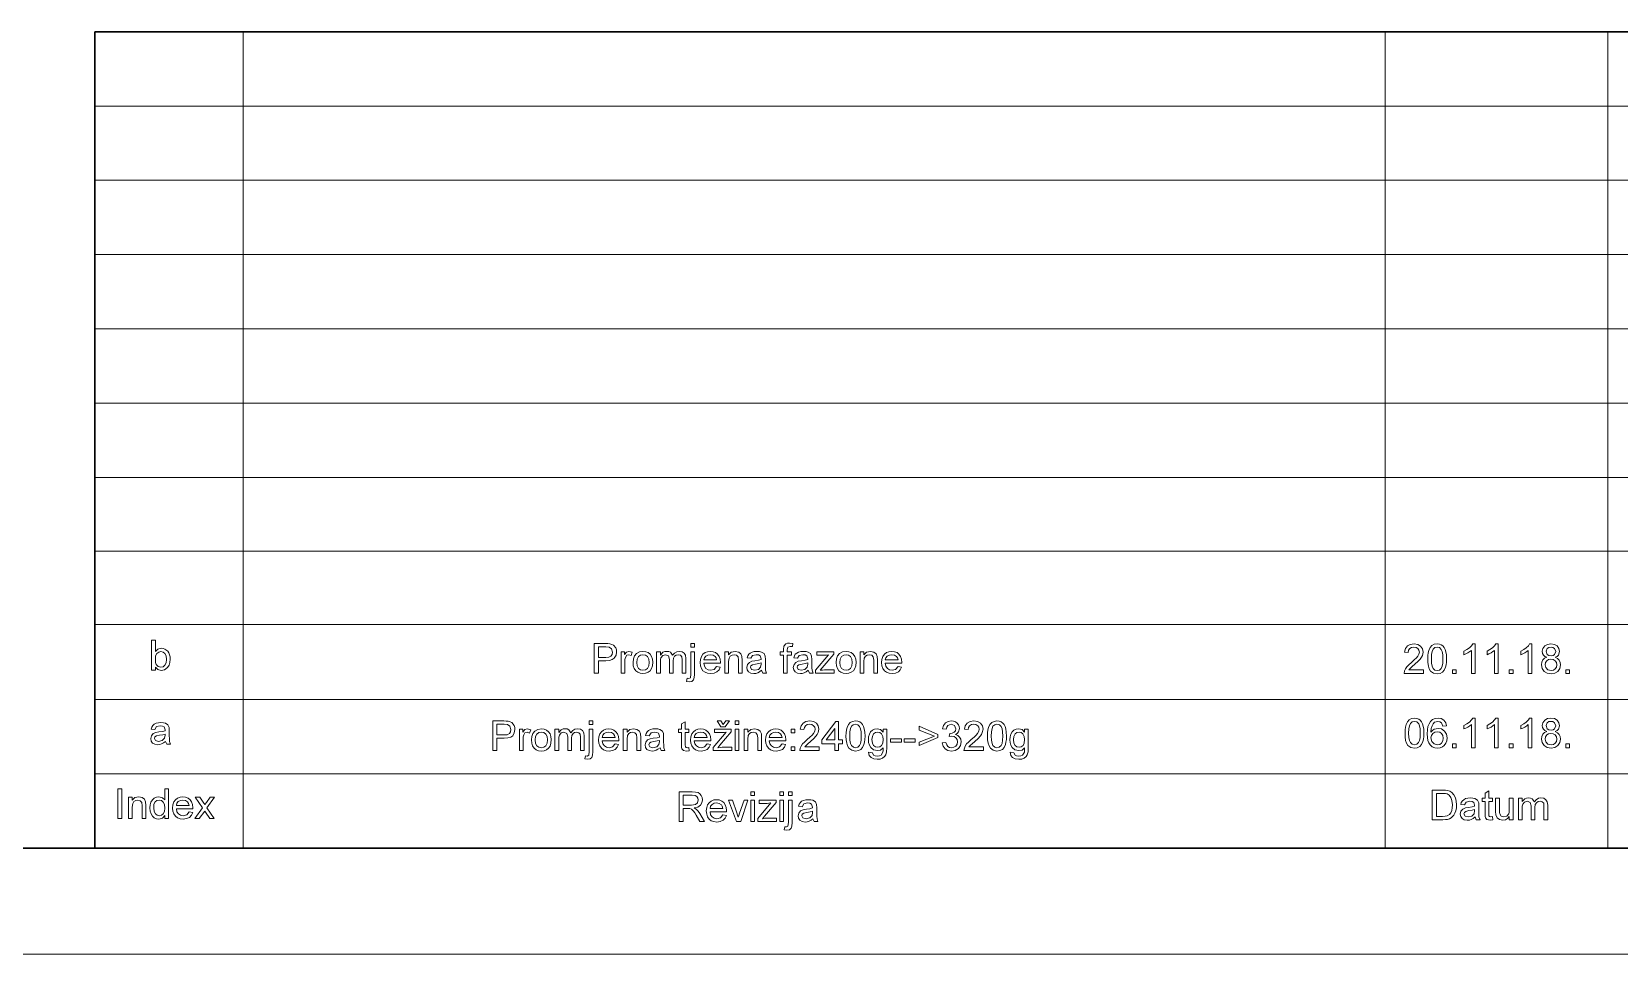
# Model space of a CAD drawing. Extents: x 0 to 420, y 0 to 594.
# Drawn here: x 197.2 to 303, y 0 to 61.5 of the extents above; entities that cross this region are included whole.
import ezdxf

# ---------------------------------------------------------------- set-up
doc = ezdxf.new("R2010")
doc.units = 0

msp = doc.modelspace()

# ---------------------------------------------------------------- linework, layer by layer
at = {"color": 3, "lineweight": 30}
for p, q in [((201.42, 61.47), (412.97, 61.47)), ((201.42, 61.47), (201.42, 7.07)), ((28.29, 7.07), (412.97, 7.07))]:
    msp.add_line(p, q, dxfattribs=at)
at = {"lineweight": 13}
for p, q in [((211.32, 61.47), (211.32, 7.07)), ((287.4, 61.47), (287.4, 7.07)), ((302.25, 61.47), (302.25, 7.07)), ((201.42, 56.52), (412.97, 56.52)), ((412.97, 51.57), (201.42, 51.57)), ((201.42, 46.62), (368.58, 46.62)), ((201.42, 41.67), (368.58, 41.67)), ((201.42, 36.72), (368.58, 36.72)), ((201.42, 31.77), (412.97, 31.77)), ((201.42, 26.87), (412.97, 26.87)), ((201.42, 21.97), (412.97, 21.97)), ((201.42, 16.97), (412.97, 16.97)), ((201.42, 12.02), (412.97, 12.02)), ((0, 0), (420.04, 0))]:
    msp.add_line(p, q, dxfattribs=at)
for points in [[(205.46, 18.94), (205.21, 18.94), (205.21, 20.92), (205.46, 20.92), (205.46, 20.18), (205.63, 20.34), (205.85, 20.39), (205.97, 20.38), (206.09, 20.34), (206.29, 20.19), (206.35, 20.09), (206.4, 19.96), (206.44, 19.82), (206.45, 19.67), (206.43, 19.45), (206.37, 19.26), (206.27, 19.11), (206.07, 18.96), (205.84, 18.91), (205.62, 18.97), (205.46, 19.14)], [(205.46, 19.66), (205.47, 19.45), (205.52, 19.31), (205.65, 19.17), (205.82, 19.13), (205.97, 19.16), (206.09, 19.26), (206.17, 19.42), (206.2, 19.65), (206.17, 19.88), (206.09, 20.05), (205.97, 20.14), (205.83, 20.17), (205.69, 20.14), (205.57, 20.04), (205.48, 19.88)], [(234.71, 18.73), (234.71, 20.71), (235.44, 20.71), (235.61, 20.7), (235.74, 20.69), (235.87, 20.65), (235.98, 20.6), (236.14, 20.41), (236.18, 20.28), (236.19, 20.14), (236.16, 19.92), (236.04, 19.72), (235.91, 19.63), (235.72, 19.57), (235.48, 19.55), (234.98, 19.55), (234.98, 18.73)], [(234.98, 19.77), (235.47, 19.77), (235.68, 19.8), (235.82, 19.87), (235.89, 19.98), (235.92, 20.14), (235.86, 20.35), (235.7, 20.47), (235.47, 20.49), (234.98, 20.49)], [(236.5, 18.73), (236.5, 20.16), (236.72, 20.16), (236.72, 19.97), (236.86, 20.14), (237.01, 20.18), (237.24, 20.12), (237.16, 19.9), (237, 19.96), (236.87, 19.92), (236.78, 19.78), (236.75, 19.64), (236.74, 19.49), (236.74, 18.73)], [(237.29, 19.44), (237.32, 19.68), (237.39, 19.88), (237.51, 20.03), (237.71, 20.15), (237.95, 20.18), (238.14, 20.16), (238.29, 20.1), (238.43, 19.99), (238.53, 19.85), (238.59, 19.67), (238.61, 19.46), (238.59, 19.22), (238.53, 19.03), (238.43, 18.89), (238.29, 18.79), (238.13, 18.72), (237.95, 18.7), (237.77, 18.72), (237.61, 18.79), (237.48, 18.89), (237.37, 19.04), (237.31, 19.22)], [(238.86, 18.73), (238.86, 20.16), (239.11, 20.16), (239.11, 19.94), (239.28, 20.12), (239.4, 20.17), (239.53, 20.18), (239.67, 20.17), (239.78, 20.12), (239.92, 19.92), (240.05, 20.07), (240.2, 20.16), (240.37, 20.18), (240.56, 20.16), (240.7, 20.07), (240.78, 19.92), (240.81, 19.71), (240.81, 18.73), (240.56, 18.73), (240.56, 19.62), (240.54, 19.82), (240.46, 19.93), (240.31, 19.96), (240.17, 19.94), (240.06, 19.87), (239.98, 19.74), (239.96, 19.55), (239.96, 18.73), (239.71, 18.73), (239.71, 19.65), (239.65, 19.89), (239.46, 19.96), (239.27, 19.91), (239.15, 19.76), (239.12, 19.63), (239.11, 19.46), (239.11, 18.73)], [(240.85, 18.18), (240.9, 18.39), (241, 18.37), (241.11, 18.42), (241.14, 18.66), (241.14, 20.16), (241.39, 20.16), (241.39, 18.65), (241.37, 18.43), (241.32, 18.29), (241.21, 18.18), (241.04, 18.15)], [(241.14, 20.46), (241.14, 20.71), (241.39, 20.71), (241.39, 20.46)], [(242.86, 19.17), (243.1, 19.14), (243.02, 18.95), (242.88, 18.82), (242.69, 18.73), (242.46, 18.7), (242.26, 18.72), (242.09, 18.79), (241.95, 18.89), (241.85, 19.04), (241.78, 19.22), (241.76, 19.43), (241.78, 19.65), (241.85, 19.84), (241.95, 19.99), (242.09, 20.1), (242.26, 20.16), (242.45, 20.18), (242.63, 20.16), (242.79, 20.1), (242.92, 19.99), (243.03, 19.85), (243.09, 19.67), (243.11, 19.45), (243.11, 19.39), (242.01, 19.39), (242.05, 19.19), (242.15, 19.04), (242.29, 18.95), (242.46, 18.92), (242.7, 18.98)], [(243.41, 18.73), (243.41, 20.16), (243.66, 20.16), (243.66, 19.95), (243.84, 20.13), (244.1, 20.18), (244.33, 20.14), (244.48, 20.02), (244.55, 19.84), (244.57, 19.6), (244.57, 18.73), (244.32, 18.73), (244.32, 19.59), (244.29, 19.81), (244.19, 19.92), (244.03, 19.96), (243.89, 19.94), (243.77, 19.87), (243.69, 19.73), (243.66, 19.5), (243.66, 18.73)], [(245.86, 18.92), (245.72, 18.82), (245.6, 18.75), (245.47, 18.71), (245.34, 18.7), (245.14, 18.73), (244.99, 18.82), (244.9, 18.95), (244.87, 19.11), (244.91, 19.3), (245.04, 19.44), (245.2, 19.52), (245.41, 19.55), (245.66, 19.59), (245.83, 19.64), (245.83, 19.69), (245.77, 19.89), (245.65, 19.95), (245.5, 19.96), (245.26, 19.91), (245.14, 19.72), (244.9, 19.75), (244.94, 19.88), (245, 19.99), (245.1, 20.07), (245.22, 20.13), (245.37, 20.17), (245.55, 20.18), (245.71, 20.17), (245.85, 20.14), (246.02, 20.03), (246.09, 19.86), (246.11, 19.65), (246.11, 19.34), (246.11, 19.08), (246.12, 18.92), (246.19, 18.73), (245.94, 18.73)], [(247.32, 18.73), (247.32, 19.94), (247.1, 19.94), (247.1, 20.16), (247.32, 20.16), (247.32, 20.31), (247.34, 20.52), (247.47, 20.68), (247.58, 20.72), (247.72, 20.73), (247.94, 20.71), (247.91, 20.5), (247.76, 20.51), (247.61, 20.47), (247.56, 20.29), (247.56, 20.16), (247.84, 20.16), (247.84, 19.94), (247.56, 19.94), (247.56, 18.73)], [(248.96, 18.92), (248.82, 18.82), (248.7, 18.75), (248.57, 18.71), (248.44, 18.7), (248.24, 18.73), (248.09, 18.82), (248, 18.95), (247.97, 19.11), (248.02, 19.3), (248.14, 19.44), (248.3, 19.52), (248.51, 19.55), (248.76, 19.59), (248.93, 19.64), (248.93, 19.69), (248.87, 19.89), (248.76, 19.95), (248.6, 19.96), (248.36, 19.91), (248.24, 19.72), (248, 19.75), (248.04, 19.88), (248.1, 19.99), (248.2, 20.07), (248.32, 20.13), (248.47, 20.17), (248.65, 20.18), (248.82, 20.17), (248.95, 20.14), (249.12, 20.03), (249.19, 19.86), (249.21, 19.65), (249.21, 19.34), (249.21, 19.08), (249.22, 18.92), (249.29, 18.73), (249.04, 18.73)], [(249.45, 18.73), (249.45, 18.94), (250.32, 19.96), (250.19, 19.94), (250.07, 19.94), (249.54, 19.94), (249.54, 20.16), (250.66, 20.16), (250.66, 19.99), (249.9, 19.09), (249.76, 18.92), (249.91, 18.94), (250.05, 18.95), (250.69, 18.95), (250.69, 18.73)], [(250.83, 19.44), (250.85, 19.68), (250.92, 19.88), (251.05, 20.03), (251.25, 20.15), (251.49, 20.18), (251.67, 20.16), (251.83, 20.1), (251.96, 19.99), (252.07, 19.85), (252.13, 19.67), (252.15, 19.46), (252.13, 19.22), (252.07, 19.03), (251.97, 18.89), (251.83, 18.79), (251.67, 18.72), (251.49, 18.7), (251.3, 18.72), (251.14, 18.79), (251.01, 18.89), (250.91, 19.04), (250.85, 19.22)], [(252.42, 18.73), (252.42, 20.16), (252.67, 20.16), (252.67, 19.95), (252.85, 20.13), (253.11, 20.18), (253.34, 20.14), (253.49, 20.02), (253.56, 19.84), (253.58, 19.6), (253.58, 18.73), (253.33, 18.73), (253.33, 19.59), (253.3, 19.81), (253.2, 19.92), (253.04, 19.96), (252.9, 19.94), (252.78, 19.87), (252.7, 19.73), (252.67, 19.5), (252.67, 18.73)], [(254.95, 19.17), (255.19, 19.14), (255.1, 18.95), (254.97, 18.82), (254.78, 18.73), (254.55, 18.7), (254.35, 18.72), (254.18, 18.79), (254.04, 18.89), (253.94, 19.04), (253.87, 19.22), (253.85, 19.43), (253.87, 19.65), (253.94, 19.84), (254.04, 19.99), (254.18, 20.1), (254.34, 20.16), (254.53, 20.18), (254.72, 20.16), (254.88, 20.1), (255.01, 19.99), (255.12, 19.85), (255.18, 19.67), (255.2, 19.45), (255.2, 19.39), (254.1, 19.39), (254.14, 19.19), (254.24, 19.04), (254.38, 18.95), (254.55, 18.92), (254.79, 18.98)], [(289.96, 18.96), (289.96, 18.71), (288.67, 18.71), (288.7, 18.88), (288.76, 19.02), (288.85, 19.15), (288.98, 19.29), (289.16, 19.44), (289.35, 19.61), (289.49, 19.75), (289.58, 19.86), (289.66, 20), (289.69, 20.14), (289.66, 20.27), (289.59, 20.37), (289.47, 20.44), (289.32, 20.47), (289.17, 20.44), (289.05, 20.37), (288.97, 20.26), (288.95, 20.11), (288.7, 20.14), (288.76, 20.37), (288.89, 20.55), (289.08, 20.65), (289.33, 20.69), (289.58, 20.65), (289.77, 20.53), (289.9, 20.35), (289.94, 20.14), (289.89, 19.91), (289.83, 19.79), (289.74, 19.67), (289.61, 19.52), (289.39, 19.33), (289.21, 19.18), (289.11, 19.08), (288.99, 18.96)], [(290.24, 19.68), (290.25, 19.9), (290.27, 20.09), (290.31, 20.25), (290.4, 20.44), (290.52, 20.58), (290.68, 20.66), (290.87, 20.69), (291.02, 20.67), (291.15, 20.62), (291.26, 20.55), (291.35, 20.44), (291.41, 20.31), (291.46, 20.15), (291.49, 19.95), (291.5, 19.68), (291.49, 19.47), (291.47, 19.28), (291.43, 19.12), (291.35, 18.93), (291.22, 18.79), (291.07, 18.71), (290.87, 18.68), (290.62, 18.73), (290.43, 18.87), (290.35, 19.02), (290.29, 19.2), (290.25, 19.43)], [(290.49, 19.68), (290.5, 19.4), (290.54, 19.19), (290.6, 19.05), (290.72, 18.94), (290.87, 18.9), (291.02, 18.94), (291.14, 19.05), (291.21, 19.19), (291.24, 19.4), (291.26, 19.68), (291.24, 19.96), (291.21, 20.17), (291.15, 20.31), (291.02, 20.43), (290.87, 20.47), (290.72, 20.43), (290.6, 20.33), (290.54, 20.18), (290.5, 19.97)], [(293.4, 18.71), (293.15, 18.71), (293.15, 20.25), (293.05, 20.17), (292.92, 20.08), (292.78, 20.01), (292.66, 19.96), (292.66, 20.19), (292.85, 20.3), (293.02, 20.42), (293.15, 20.56), (293.24, 20.69), (293.4, 20.69)], [(294.94, 18.71), (294.69, 18.71), (294.69, 20.25), (294.59, 20.17), (294.46, 20.08), (294.32, 20.01), (294.2, 19.96), (294.2, 20.19), (294.39, 20.3), (294.56, 20.42), (294.69, 20.56), (294.78, 20.69), (294.94, 20.69)], [(297.19, 18.71), (296.94, 18.71), (296.94, 20.25), (296.84, 20.17), (296.71, 20.08), (296.57, 20.01), (296.45, 19.96), (296.45, 20.19), (296.64, 20.3), (296.81, 20.42), (296.95, 20.56), (297.03, 20.69), (297.19, 20.69)], [(298.18, 19.79), (298.05, 19.85), (297.95, 19.94), (297.9, 20.05), (297.88, 20.19), (297.92, 20.38), (298.04, 20.54), (298.22, 20.65), (298.45, 20.69), (298.69, 20.65), (298.87, 20.54), (298.99, 20.38), (299.03, 20.18), (298.96, 19.94), (298.87, 19.85), (298.74, 19.79), (298.89, 19.71), (299, 19.6), (299.07, 19.45), (299.09, 19.28), (299.05, 19.05), (298.91, 18.85), (298.71, 18.72), (298.46, 18.68), (298.2, 18.72), (298, 18.85), (297.87, 19.05), (297.82, 19.29), (297.85, 19.46), (297.92, 19.61), (298.03, 19.72)], [(298.13, 20.19), (298.21, 19.97), (298.32, 19.91), (298.46, 19.89), (298.6, 19.91), (298.7, 19.97), (298.79, 20.17), (298.7, 20.38), (298.59, 20.45), (298.46, 20.47), (298.32, 20.45), (298.21, 20.38)], [(237.54, 19.44), (237.57, 19.21), (237.66, 19.05), (237.79, 18.95), (237.95, 18.92), (238.12, 18.95), (238.25, 19.05), (238.34, 19.22), (238.37, 19.45), (238.34, 19.67), (238.25, 19.83), (238.12, 19.93), (237.95, 19.96), (237.79, 19.93), (237.66, 19.84), (237.57, 19.67)], [(242.01, 19.61), (242.86, 19.61), (242.83, 19.75), (242.76, 19.84), (242.62, 19.93), (242.44, 19.96), (242.28, 19.94), (242.14, 19.87), (242.05, 19.75)], [(245.83, 19.42), (245.67, 19.37), (245.45, 19.33), (245.24, 19.29), (245.15, 19.22), (245.12, 19.12), (245.19, 18.98), (245.4, 18.92), (245.64, 18.98), (245.79, 19.13), (245.83, 19.34)], [(248.93, 19.42), (248.77, 19.37), (248.55, 19.33), (248.34, 19.29), (248.25, 19.22), (248.22, 19.12), (248.29, 18.98), (248.5, 18.92), (248.74, 18.98), (248.89, 19.13), (248.93, 19.34)], [(251.08, 19.44), (251.1, 19.21), (251.19, 19.05), (251.33, 18.95), (251.49, 18.92), (251.65, 18.95), (251.78, 19.05), (251.87, 19.22), (251.9, 19.45), (251.87, 19.67), (251.78, 19.83), (251.65, 19.93), (251.49, 19.96), (251.33, 19.93), (251.19, 19.84), (251.1, 19.67)], [(254.1, 19.61), (254.95, 19.61), (254.92, 19.75), (254.85, 19.84), (254.71, 19.93), (254.53, 19.96), (254.37, 19.94), (254.23, 19.87), (254.14, 19.75)], [(298.07, 19.29), (298.11, 19.1), (298.25, 18.95), (298.46, 18.9), (298.62, 18.93), (298.74, 19.01), (298.82, 19.13), (298.84, 19.28), (298.82, 19.44), (298.74, 19.56), (298.61, 19.64), (298.45, 19.67), (298.29, 19.64), (298.17, 19.56), (298.1, 19.44)], [(291.89, 18.71), (291.89, 18.96), (292.13, 18.96), (292.13, 18.71)], [(295.68, 18.71), (295.68, 18.96), (295.93, 18.96), (295.93, 18.71)], [(299.45, 18.71), (299.45, 18.96), (299.69, 18.96), (299.69, 18.71)], [(206.14, 14.18), (206.01, 14.08), (205.88, 14.01), (205.76, 13.97), (205.63, 13.96), (205.43, 13.99), (205.28, 14.07), (205.19, 14.2), (205.15, 14.37), (205.2, 14.56), (205.32, 14.7), (205.49, 14.77), (205.7, 14.81), (205.94, 14.85), (206.12, 14.89), (206.12, 14.95), (206.05, 15.15), (205.94, 15.2), (205.79, 15.22), (205.54, 15.17), (205.43, 14.98), (205.18, 15), (205.23, 15.14), (205.29, 15.25), (205.38, 15.33), (205.51, 15.39), (205.66, 15.43), (205.83, 15.44), (206, 15.43), (206.13, 15.4), (206.3, 15.29), (206.38, 15.12), (206.39, 14.91), (206.39, 14.6), (206.4, 14.33), (206.41, 14.18), (206.47, 13.99), (206.23, 13.99)], [(227.94, 13.57), (227.94, 15.55), (228.67, 15.55), (228.84, 15.54), (228.97, 15.53), (229.1, 15.49), (229.21, 15.44), (229.36, 15.25), (229.41, 15.12), (229.42, 14.98), (229.38, 14.75), (229.27, 14.56), (229.14, 14.47), (228.95, 14.41), (228.71, 14.39), (228.21, 14.39), (228.21, 13.57)], [(228.21, 14.61), (228.7, 14.61), (228.91, 14.63), (229.05, 14.71), (229.12, 14.82), (229.15, 14.98), (229.09, 15.19), (228.93, 15.31), (228.7, 15.33), (228.21, 15.33)], [(229.73, 13.57), (229.73, 15), (229.95, 15), (229.95, 14.8), (230.09, 14.98), (230.23, 15.02), (230.47, 14.96), (230.39, 14.73), (230.23, 14.8), (230.09, 14.75), (230.01, 14.62), (229.98, 14.48), (229.97, 14.33), (229.97, 13.57)], [(230.52, 14.28), (230.55, 14.52), (230.62, 14.72), (230.74, 14.87), (230.94, 14.98), (231.18, 15.02), (231.36, 15), (231.52, 14.94), (231.66, 14.83), (231.76, 14.69), (231.82, 14.51), (231.84, 14.3), (231.82, 14.06), (231.76, 13.87), (231.66, 13.73), (231.52, 13.63), (231.36, 13.56), (231.18, 13.54), (231, 13.56), (230.84, 13.62), (230.7, 13.73), (230.6, 13.88), (230.54, 14.06)], [(232.09, 13.57), (232.09, 15), (232.34, 15), (232.34, 14.78), (232.51, 14.96), (232.63, 15.01), (232.76, 15.02), (232.9, 15.01), (233.01, 14.95), (233.15, 14.76), (233.28, 14.91), (233.42, 14.99), (233.6, 15.02), (233.79, 14.99), (233.93, 14.91), (234.01, 14.76), (234.04, 14.54), (234.04, 13.57), (233.79, 13.57), (233.79, 14.46), (233.77, 14.66), (233.68, 14.76), (233.54, 14.8), (233.4, 14.78), (233.29, 14.7), (233.21, 14.58), (233.19, 14.39), (233.19, 13.57), (232.94, 13.57), (232.94, 14.48), (232.88, 14.72), (232.69, 14.8), (232.5, 14.75), (232.38, 14.59), (232.35, 14.47), (232.34, 14.3), (232.34, 13.57)], [(234.08, 13.02), (234.12, 13.23), (234.23, 13.21), (234.34, 13.26), (234.37, 13.5), (234.37, 15), (234.62, 15), (234.62, 13.49), (234.6, 13.27), (234.55, 13.12), (234.44, 13.02), (234.27, 12.99)], [(234.37, 15.3), (234.37, 15.55), (234.62, 15.55), (234.62, 15.3)], [(236.09, 14.01), (236.33, 13.98), (236.24, 13.79), (236.11, 13.65), (235.92, 13.57), (235.69, 13.54), (235.49, 13.56), (235.32, 13.62), (235.18, 13.73), (235.07, 13.88), (235.01, 14.06), (234.99, 14.27), (235.01, 14.49), (235.08, 14.68), (235.18, 14.83), (235.32, 14.94), (235.48, 15), (235.67, 15.02), (235.86, 15), (236.02, 14.94), (236.15, 14.83), (236.26, 14.69), (236.32, 14.5), (236.34, 14.29), (236.34, 14.23), (235.24, 14.23), (235.28, 14.03), (235.38, 13.88), (235.52, 13.79), (235.69, 13.76), (235.93, 13.82)], [(236.64, 13.57), (236.64, 15), (236.89, 15), (236.89, 14.79), (237.07, 14.97), (237.33, 15.02), (237.55, 14.98), (237.71, 14.86), (237.78, 14.68), (237.8, 14.44), (237.8, 13.57), (237.55, 13.57), (237.55, 14.43), (237.52, 14.64), (237.42, 14.76), (237.26, 14.8), (237.12, 14.78), (237, 14.71), (236.92, 14.57), (236.89, 14.34), (236.89, 13.57)], [(239.09, 13.76), (238.95, 13.66), (238.83, 13.59), (238.7, 13.55), (238.57, 13.54), (238.37, 13.57), (238.22, 13.65), (238.13, 13.78), (238.1, 13.95), (238.14, 14.14), (238.26, 14.28), (238.43, 14.35), (238.64, 14.39), (238.89, 14.43), (239.06, 14.47), (239.06, 14.53), (238.99, 14.73), (238.88, 14.78), (238.73, 14.8), (238.49, 14.75), (238.37, 14.56), (238.12, 14.58), (238.17, 14.72), (238.23, 14.83), (238.32, 14.91), (238.45, 14.97), (238.6, 15.01), (238.78, 15.02), (238.94, 15.01), (239.08, 14.98), (239.25, 14.87), (239.32, 14.7), (239.33, 14.49), (239.33, 14.18), (239.34, 13.91), (239.35, 13.76), (239.42, 13.57), (239.17, 13.57)], [(241.01, 13.77), (241.04, 13.56), (240.85, 13.54), (240.65, 13.58), (240.55, 13.69), (240.52, 13.79), (240.52, 13.97), (240.52, 14.78), (240.32, 14.78), (240.32, 15), (240.52, 15), (240.52, 15.35), (240.76, 15.49), (240.76, 15), (241.01, 15), (241.01, 14.78), (240.76, 14.78), (240.76, 13.95), (240.78, 13.82), (240.82, 13.78), (240.9, 13.76)], [(242.22, 14.01), (242.46, 13.98), (242.37, 13.79), (242.24, 13.65), (242.05, 13.57), (241.82, 13.54), (241.62, 13.56), (241.45, 13.62), (241.31, 13.73), (241.2, 13.88), (241.14, 14.06), (241.12, 14.27), (241.14, 14.49), (241.21, 14.68), (241.31, 14.83), (241.45, 14.94), (241.61, 15), (241.8, 15.02), (241.99, 15), (242.15, 14.94), (242.28, 14.83), (242.39, 14.69), (242.45, 14.5), (242.47, 14.29), (242.47, 14.23), (241.37, 14.23), (241.41, 14.03), (241.51, 13.88), (241.65, 13.79), (241.82, 13.76), (242.06, 13.82)], [(242.63, 13.57), (242.63, 13.77), (243.5, 14.8), (243.37, 14.78), (243.25, 14.78), (242.72, 14.78), (242.72, 15), (243.84, 15), (243.84, 14.83), (243.08, 13.93), (242.94, 13.76), (243.09, 13.78), (243.23, 13.79), (243.87, 13.79), (243.87, 13.57)], [(243.29, 15.3), (243.47, 15.55), (243.72, 15.55), (243.43, 15.16), (243.15, 15.16), (242.89, 15.55), (243.14, 15.55)], [(244.09, 15.3), (244.09, 15.55), (244.34, 15.55), (244.34, 15.3)], [(244.09, 13.57), (244.09, 15), (244.34, 15), (244.34, 13.57)], [(244.69, 13.57), (244.69, 15), (244.94, 15), (244.94, 14.79), (245.13, 14.97), (245.38, 15.02), (245.61, 14.98), (245.76, 14.86), (245.84, 14.68), (245.85, 14.44), (245.85, 13.57), (245.6, 13.57), (245.6, 14.43), (245.57, 14.64), (245.48, 14.76), (245.31, 14.8), (245.17, 14.78), (245.05, 14.71), (244.97, 14.57), (244.94, 14.34), (244.94, 13.57)], [(247.22, 14.01), (247.46, 13.98), (247.38, 13.79), (247.24, 13.65), (247.05, 13.57), (246.82, 13.54), (246.62, 13.56), (246.45, 13.62), (246.31, 13.73), (246.21, 13.88), (246.14, 14.06), (246.12, 14.27), (246.14, 14.49), (246.21, 14.68), (246.31, 14.83), (246.45, 14.94), (246.62, 15), (246.81, 15.02), (246.99, 15), (247.15, 14.94), (247.28, 14.83), (247.39, 14.69), (247.45, 14.5), (247.47, 14.29), (247.47, 14.23), (246.37, 14.23), (246.41, 14.03), (246.51, 13.88), (246.65, 13.79), (246.82, 13.76), (247.06, 13.82)], [(247.83, 14.75), (247.83, 15), (248.07, 15), (248.07, 14.75)], [(249.7, 13.81), (249.7, 13.57), (248.4, 13.57), (248.43, 13.74), (248.49, 13.87), (248.58, 14.01), (248.71, 14.14), (248.89, 14.3), (249.08, 14.46), (249.22, 14.6), (249.31, 14.71), (249.4, 14.86), (249.42, 15), (249.4, 15.13), (249.32, 15.23), (249.2, 15.3), (249.06, 15.33), (248.9, 15.3), (248.78, 15.23), (248.71, 15.12), (248.68, 14.97), (248.43, 15), (248.49, 15.23), (248.62, 15.4), (248.81, 15.51), (249.06, 15.55), (249.31, 15.51), (249.51, 15.39), (249.63, 15.21), (249.67, 15), (249.62, 14.77), (249.57, 14.65), (249.48, 14.53), (249.34, 14.38), (249.12, 14.18), (248.94, 14.03), (248.84, 13.94), (248.73, 13.81)], [(250.74, 13.57), (250.74, 14.03), (249.86, 14.03), (249.86, 14.28), (250.8, 15.52), (250.99, 15.52), (250.99, 14.28), (251.24, 14.28), (251.24, 14.03), (250.99, 14.03), (250.99, 13.57)], [(250.74, 14.28), (250.74, 15.04), (250.16, 14.28)], [(251.48, 14.54), (251.49, 14.76), (251.51, 14.95), (251.55, 15.11), (251.64, 15.3), (251.76, 15.44), (251.92, 15.52), (252.12, 15.55), (252.26, 15.53), (252.4, 15.48), (252.51, 15.4), (252.59, 15.3), (252.65, 15.17), (252.7, 15.01), (252.74, 14.8), (252.75, 14.54), (252.74, 14.32), (252.72, 14.14), (252.68, 13.98), (252.59, 13.78), (252.47, 13.65), (252.31, 13.57), (252.12, 13.54), (251.87, 13.59), (251.68, 13.73), (251.59, 13.88), (251.53, 14.06), (251.5, 14.28)], [(251.73, 14.54), (251.74, 14.26), (251.78, 14.04), (251.84, 13.91), (251.97, 13.8), (252.12, 13.76), (252.27, 13.8), (252.39, 13.91), (252.45, 14.05), (252.49, 14.26), (252.5, 14.54), (252.49, 14.82), (252.45, 15.03), (252.39, 15.17), (252.27, 15.29), (252.11, 15.33), (251.96, 15.29), (251.85, 15.19), (251.78, 15.04), (251.74, 14.82)], [(252.99, 13.46), (253.24, 13.43), (253.32, 13.27), (253.43, 13.23), (253.56, 13.21), (253.71, 13.23), (253.82, 13.27), (253.94, 13.46), (253.95, 13.57), (253.96, 13.76), (253.78, 13.61), (253.57, 13.57), (253.32, 13.62), (253.13, 13.78), (253.04, 13.93), (252.98, 14.1), (252.97, 14.29), (252.99, 14.48), (253.04, 14.66), (253.12, 14.82), (253.24, 14.93), (253.39, 15), (253.56, 15.02), (253.78, 14.97), (253.96, 14.8), (253.96, 15), (254.2, 15), (254.2, 13.76), (254.19, 13.48), (254.14, 13.29), (254.05, 13.17), (253.92, 13.07), (253.76, 13.01), (253.56, 12.99), (253.33, 13.02), (253.15, 13.11), (253.03, 13.25)], [(257.61, 14.45), (256.35, 13.9), (256.35, 14.14), (257.37, 14.54), (256.35, 14.94), (256.35, 15.19), (257.61, 14.64)], [(257.89, 14.09), (258.13, 14.12), (258.19, 13.95), (258.27, 13.84), (258.37, 13.78), (258.51, 13.76), (258.67, 13.79), (258.8, 13.87), (258.88, 14), (258.9, 14.16), (258.88, 14.3), (258.8, 14.42), (258.68, 14.5), (258.53, 14.53), (258.36, 14.5), (258.39, 14.72), (258.43, 14.72), (258.56, 14.74), (258.68, 14.79), (258.77, 14.89), (258.79, 15.03), (258.71, 15.24), (258.49, 15.33), (258.27, 15.24), (258.2, 15.14), (258.16, 15), (257.91, 15.02), (257.98, 15.24), (258.11, 15.41), (258.28, 15.51), (258.49, 15.55), (258.64, 15.53), (258.77, 15.48), (258.89, 15.4), (258.97, 15.29), (259.02, 15.17), (259.04, 15.04), (258.97, 14.81), (258.89, 14.71), (258.77, 14.64), (258.93, 14.58), (259.05, 14.47), (259.13, 14.33), (259.15, 14.16), (259.11, 13.92), (258.97, 13.72), (258.76, 13.58), (258.5, 13.54), (258.27, 13.58), (258.08, 13.69), (257.95, 13.87)], [(260.64, 13.81), (260.64, 13.57), (259.34, 13.57), (259.37, 13.74), (259.43, 13.87), (259.52, 14.01), (259.65, 14.14), (259.83, 14.3), (260.02, 14.46), (260.16, 14.6), (260.25, 14.71), (260.33, 14.86), (260.36, 15), (260.34, 15.13), (260.26, 15.23), (260.14, 15.3), (260, 15.33), (259.84, 15.3), (259.72, 15.23), (259.65, 15.12), (259.62, 14.97), (259.37, 15), (259.43, 15.23), (259.56, 15.4), (259.75, 15.51), (260, 15.55), (260.25, 15.51), (260.45, 15.39), (260.57, 15.21), (260.61, 15), (260.56, 14.77), (260.51, 14.65), (260.42, 14.53), (260.28, 14.38), (260.06, 14.18), (259.88, 14.03), (259.78, 13.94), (259.67, 13.81)], [(260.91, 14.54), (260.92, 14.76), (260.94, 14.95), (260.98, 15.11), (261.07, 15.3), (261.19, 15.44), (261.35, 15.52), (261.54, 15.55), (261.69, 15.53), (261.82, 15.48), (261.93, 15.4), (262.02, 15.3), (262.08, 15.17), (262.13, 15.01), (262.16, 14.8), (262.18, 14.54), (262.17, 14.32), (262.14, 14.14), (262.11, 13.98), (262.02, 13.78), (261.9, 13.65), (261.74, 13.57), (261.54, 13.54), (261.29, 13.59), (261.1, 13.73), (261.02, 13.88), (260.96, 14.06), (260.92, 14.28)], [(261.16, 14.54), (261.17, 14.26), (261.21, 14.04), (261.27, 13.91), (261.39, 13.8), (261.54, 13.76), (261.69, 13.8), (261.82, 13.91), (261.88, 14.05), (261.92, 14.26), (261.93, 14.54), (261.92, 14.82), (261.88, 15.03), (261.82, 15.17), (261.7, 15.29), (261.54, 15.33), (261.39, 15.29), (261.27, 15.19), (261.21, 15.04), (261.17, 14.82)], [(262.42, 13.46), (262.67, 13.43), (262.75, 13.27), (262.85, 13.23), (262.99, 13.21), (263.14, 13.23), (263.25, 13.27), (263.37, 13.46), (263.38, 13.57), (263.38, 13.76), (263.21, 13.61), (263, 13.57), (262.74, 13.62), (262.55, 13.78), (262.47, 13.93), (262.41, 14.1), (262.4, 14.29), (262.41, 14.48), (262.47, 14.66), (262.55, 14.82), (262.67, 14.93), (262.82, 15), (262.99, 15.02), (263.21, 14.97), (263.38, 14.8), (263.38, 15), (263.63, 15), (263.63, 13.76), (263.62, 13.48), (263.56, 13.29), (263.48, 13.17), (263.35, 13.07), (263.19, 13.01), (262.99, 12.99), (262.76, 13.02), (262.57, 13.11), (262.46, 13.25)], [(288.73, 14.73), (288.73, 14.95), (288.76, 15.14), (288.8, 15.3), (288.89, 15.49), (289.01, 15.63), (289.17, 15.71), (289.36, 15.74), (289.51, 15.72), (289.64, 15.67), (289.75, 15.6), (289.83, 15.49), (289.9, 15.36), (289.95, 15.2), (289.98, 15), (289.99, 14.73), (289.98, 14.52), (289.96, 14.33), (289.92, 14.17), (289.83, 13.98), (289.71, 13.84), (289.55, 13.76), (289.36, 13.73), (289.11, 13.78), (288.92, 13.92), (288.83, 14.07), (288.77, 14.25), (288.74, 14.48)], [(288.97, 14.73), (288.99, 14.45), (289.02, 14.24), (289.09, 14.1), (289.21, 13.99), (289.36, 13.95), (289.51, 13.99), (289.63, 14.1), (289.69, 14.24), (289.73, 14.45), (289.74, 14.73), (289.73, 15.01), (289.7, 15.22), (289.64, 15.36), (289.51, 15.48), (289.36, 15.52), (289.21, 15.48), (289.09, 15.38), (289.03, 15.23), (288.99, 15.02)], [(291.5, 15.22), (291.26, 15.19), (291.16, 15.41), (291.05, 15.49), (290.92, 15.52), (290.7, 15.46), (290.6, 15.36), (290.53, 15.23), (290.48, 15.05), (290.46, 14.79), (290.56, 14.9), (290.67, 14.99), (290.8, 15.03), (290.94, 15.05), (291.17, 15.01), (291.36, 14.87), (291.49, 14.67), (291.53, 14.41), (291.51, 14.23), (291.45, 14.06), (291.35, 13.92), (291.23, 13.82), (291.07, 13.75), (290.9, 13.73), (290.71, 13.76), (290.55, 13.83), (290.4, 13.95), (290.32, 14.08), (290.26, 14.25), (290.22, 14.45), (290.21, 14.68), (290.22, 14.95), (290.26, 15.18), (290.33, 15.36), (290.43, 15.51), (290.57, 15.64), (290.73, 15.71), (290.93, 15.74), (291.15, 15.7), (291.32, 15.6), (291.44, 15.43)], [(290.46, 14.41), (290.51, 14.18), (290.67, 14.01), (290.89, 13.95), (291.05, 13.98), (291.17, 14.07), (291.26, 14.21), (291.28, 14.4), (291.26, 14.58), (291.17, 14.72), (291.04, 14.8), (290.88, 14.83), (290.71, 14.8), (290.58, 14.72), (290.49, 14.58)], [(293.4, 13.76), (293.15, 13.76), (293.15, 15.3), (293.05, 15.22), (292.92, 15.13), (292.78, 15.06), (292.66, 15.01), (292.66, 15.24), (292.85, 15.35), (293.02, 15.47), (293.15, 15.61), (293.24, 15.74), (293.4, 15.74)], [(294.94, 13.76), (294.69, 13.76), (294.69, 15.3), (294.59, 15.22), (294.46, 15.13), (294.32, 15.06), (294.2, 15.01), (294.2, 15.24), (294.39, 15.35), (294.56, 15.47), (294.69, 15.61), (294.78, 15.74), (294.94, 15.74)], [(297.19, 13.76), (296.94, 13.76), (296.94, 15.3), (296.84, 15.22), (296.71, 15.13), (296.57, 15.06), (296.45, 15.01), (296.45, 15.24), (296.64, 15.35), (296.81, 15.47), (296.95, 15.61), (297.03, 15.74), (297.19, 15.74)], [(298.18, 14.84), (298.05, 14.9), (297.95, 14.99), (297.9, 15.1), (297.88, 15.24), (297.92, 15.43), (298.04, 15.59), (298.22, 15.7), (298.45, 15.74), (298.69, 15.7), (298.87, 15.59), (298.99, 15.43), (299.03, 15.23), (298.96, 14.99), (298.87, 14.9), (298.74, 14.84), (298.89, 14.76), (299, 14.65), (299.07, 14.5), (299.09, 14.33), (299.05, 14.1), (298.91, 13.9), (298.71, 13.77), (298.46, 13.73), (298.2, 13.77), (298, 13.9), (297.87, 14.1), (297.82, 14.34), (297.85, 14.51), (297.92, 14.66), (298.03, 14.77)], [(298.13, 15.24), (298.21, 15.02), (298.32, 14.96), (298.46, 14.94), (298.6, 14.96), (298.7, 15.02), (298.79, 15.22), (298.7, 15.43), (298.59, 15.5), (298.46, 15.52), (298.32, 15.5), (298.21, 15.43)], [(206.12, 14.67), (205.96, 14.63), (205.73, 14.59), (205.53, 14.55), (205.43, 14.48), (205.4, 14.38), (205.47, 14.24), (205.68, 14.18), (205.92, 14.24), (206.08, 14.39), (206.12, 14.6)], [(230.77, 14.28), (230.8, 14.05), (230.89, 13.89), (231.02, 13.79), (231.18, 13.76), (231.34, 13.79), (231.48, 13.89), (231.57, 14.06), (231.59, 14.29), (231.56, 14.51), (231.48, 14.67), (231.34, 14.77), (231.18, 14.8), (231.02, 14.77), (230.89, 14.67), (230.8, 14.51)], [(235.24, 14.45), (236.09, 14.45), (236.06, 14.58), (235.99, 14.68), (235.85, 14.77), (235.67, 14.8), (235.51, 14.78), (235.37, 14.71), (235.28, 14.59)], [(239.06, 14.25), (238.9, 14.21), (238.68, 14.17), (238.47, 14.13), (238.38, 14.06), (238.34, 13.96), (238.42, 13.82), (238.62, 13.76), (238.87, 13.82), (239.02, 13.97), (239.06, 14.18)], [(241.37, 14.45), (242.22, 14.45), (242.19, 14.58), (242.12, 14.68), (241.98, 14.77), (241.8, 14.8), (241.64, 14.78), (241.5, 14.71), (241.41, 14.59)], [(246.37, 14.45), (247.22, 14.45), (247.19, 14.58), (247.12, 14.68), (246.98, 14.77), (246.8, 14.8), (246.64, 14.78), (246.51, 14.71), (246.41, 14.59)], [(247.83, 13.57), (247.83, 13.81), (248.07, 13.81), (248.07, 13.57)], [(253.21, 14.3), (253.24, 14.07), (253.32, 13.91), (253.44, 13.82), (253.59, 13.79), (253.73, 13.82), (253.85, 13.91), (253.93, 14.07), (253.96, 14.3), (253.93, 14.52), (253.85, 14.68), (253.73, 14.77), (253.58, 14.8), (253.44, 14.77), (253.32, 14.68), (253.24, 14.52)], [(254.45, 14.14), (254.45, 14.36), (255.19, 14.36), (255.19, 14.14)], [(255.36, 14.14), (255.36, 14.36), (256.1, 14.36), (256.1, 14.14)], [(262.64, 14.3), (262.67, 14.07), (262.75, 13.91), (262.87, 13.82), (263.01, 13.79), (263.16, 13.82), (263.28, 13.91), (263.36, 14.07), (263.38, 14.3), (263.36, 14.52), (263.27, 14.68), (263.15, 14.77), (263.01, 14.8), (262.87, 14.77), (262.75, 14.68), (262.67, 14.52)], [(291.89, 13.76), (291.89, 14.01), (292.13, 14.01), (292.13, 13.76)], [(295.68, 13.76), (295.68, 14.01), (295.93, 14.01), (295.93, 13.76)], [(298.07, 14.34), (298.11, 14.15), (298.25, 14), (298.46, 13.95), (298.62, 13.98), (298.74, 14.06), (298.82, 14.18), (298.84, 14.33), (298.82, 14.49), (298.74, 14.61), (298.61, 14.69), (298.45, 14.72), (298.29, 14.69), (298.17, 14.61), (298.1, 14.49)], [(299.45, 13.76), (299.45, 14.01), (299.69, 14.01), (299.69, 13.76)], [(202.96, 9.04), (202.96, 11.02), (203.23, 11.02), (203.23, 9.04)], [(206.09, 9.04), (206.09, 9.24), (205.93, 9.07), (205.7, 9.01), (205.54, 9.03), (205.39, 9.1), (205.27, 9.21), (205.18, 9.36), (205.12, 9.54), (205.1, 9.75), (205.12, 9.95), (205.17, 10.14), (205.26, 10.29), (205.38, 10.4), (205.53, 10.47), (205.7, 10.49), (205.93, 10.43), (206.09, 10.28), (206.09, 11.02), (206.34, 11.02), (206.34, 9.04)], [(240.37, 8.84), (240.37, 10.82), (241.23, 10.82), (241.46, 10.81), (241.62, 10.77), (241.74, 10.7), (241.83, 10.58), (241.89, 10.44), (241.91, 10.28), (241.88, 10.09), (241.78, 9.93), (241.61, 9.81), (241.37, 9.75), (241.53, 9.65), (241.63, 9.53), (241.74, 9.38), (242.06, 8.84), (241.75, 8.84), (241.5, 9.26), (241.4, 9.42), (241.32, 9.53), (241.19, 9.66), (241.07, 9.71), (240.93, 9.72), (240.64, 9.72), (240.64, 8.84)], [(240.64, 9.94), (241.18, 9.94), (241.33, 9.95), (241.45, 9.98), (241.59, 10.1), (241.63, 10.28), (241.61, 10.41), (241.54, 10.51), (241.42, 10.58), (241.24, 10.6), (240.64, 10.6)], [(245.14, 10.57), (245.14, 10.82), (245.39, 10.82), (245.39, 10.57)], [(247.07, 10.57), (247.07, 10.82), (247.31, 10.82), (247.31, 10.57)], [(247.64, 10.57), (247.64, 10.82), (247.89, 10.82), (247.89, 10.57)], [(290.54, 8.96), (290.54, 10.94), (291.22, 10.94), (291.42, 10.93), (291.57, 10.91), (291.72, 10.86), (291.85, 10.77), (291.99, 10.62), (292.09, 10.43), (292.14, 10.21), (292.16, 9.96), (292.15, 9.75), (292.11, 9.56), (292.05, 9.4), (291.98, 9.27), (291.89, 9.17), (291.8, 9.09), (291.69, 9.03), (291.56, 8.99), (291.42, 8.97), (291.25, 8.96)], [(290.82, 9.18), (291.23, 9.18), (291.4, 9.19), (291.53, 9.22), (291.7, 9.32), (291.78, 9.43), (291.84, 9.58), (291.88, 9.75), (291.89, 9.96), (291.86, 10.24), (291.79, 10.45), (291.68, 10.59), (291.55, 10.68), (291.42, 10.71), (291.22, 10.72), (290.82, 10.72)], [(294.55, 9.17), (294.58, 8.95), (294.4, 8.93), (294.19, 8.97), (294.09, 9.08), (294.07, 9.18), (294.06, 9.36), (294.06, 10.17), (293.87, 10.17), (293.87, 10.39), (294.06, 10.39), (294.06, 10.74), (294.31, 10.89), (294.31, 10.39), (294.55, 10.39), (294.55, 10.17), (294.31, 10.17), (294.31, 9.35), (294.32, 9.22), (294.36, 9.17), (294.45, 9.15)], [(203.67, 9.04), (203.67, 10.47), (203.92, 10.47), (203.92, 10.26), (204.1, 10.44), (204.36, 10.49), (204.58, 10.45), (204.74, 10.33), (204.81, 10.15), (204.83, 9.91), (204.83, 9.04), (204.58, 9.04), (204.58, 9.9), (204.55, 10.11), (204.45, 10.23), (204.29, 10.27), (204.15, 10.25), (204.03, 10.18), (203.95, 10.04), (203.92, 9.81), (203.92, 9.04)], [(205.35, 9.75), (205.38, 9.52), (205.46, 9.36), (205.58, 9.26), (205.72, 9.23), (205.86, 9.26), (205.98, 9.35), (206.06, 9.51), (206.09, 9.73), (206.06, 9.97), (205.98, 10.14), (205.86, 10.24), (205.71, 10.27), (205.57, 10.24), (205.45, 10.15), (205.37, 9.99)], [(207.71, 9.48), (207.95, 9.45), (207.87, 9.26), (207.73, 9.12), (207.54, 9.04), (207.31, 9.01), (207.11, 9.03), (206.94, 9.09), (206.8, 9.2), (206.7, 9.35), (206.63, 9.53), (206.61, 9.74), (206.63, 9.96), (206.7, 10.15), (206.8, 10.3), (206.94, 10.41), (207.11, 10.47), (207.29, 10.49), (207.48, 10.47), (207.64, 10.41), (207.77, 10.3), (207.88, 10.16), (207.94, 9.97), (207.96, 9.76), (207.96, 9.7), (206.86, 9.7), (206.9, 9.5), (207, 9.35), (207.14, 9.26), (207.31, 9.23), (207.55, 9.29)], [(206.86, 9.92), (207.71, 9.92), (207.68, 10.05), (207.61, 10.15), (207.47, 10.24), (207.29, 10.27), (207.13, 10.25), (206.99, 10.18), (206.9, 10.06)], [(208.1, 9.04), (208.61, 9.75), (208.12, 10.47), (208.42, 10.47), (208.65, 10.13), (208.76, 9.97), (208.87, 10.12), (209.11, 10.47), (209.41, 10.47), (208.9, 9.75), (209.39, 9.04), (209.09, 9.04), (208.8, 9.46), (208.75, 9.54), (208.39, 9.04)], [(243.27, 9.28), (243.51, 9.25), (243.43, 9.07), (243.29, 8.93), (243.1, 8.84), (242.87, 8.81), (242.67, 8.84), (242.5, 8.9), (242.36, 9.01), (242.26, 9.15), (242.2, 9.33), (242.17, 9.55), (242.2, 9.77), (242.26, 9.95), (242.36, 10.1), (242.5, 10.21), (242.67, 10.28), (242.86, 10.3), (243.04, 10.28), (243.2, 10.21), (243.34, 10.11), (243.44, 9.96), (243.5, 9.78), (243.52, 9.57), (243.52, 9.5), (242.42, 9.5), (242.46, 9.3), (242.56, 9.16), (242.7, 9.06), (242.88, 9.03), (243.11, 9.09)], [(242.42, 9.72), (243.27, 9.72), (243.24, 9.86), (243.18, 9.96), (243.03, 10.05), (242.86, 10.08), (242.69, 10.06), (242.56, 9.98), (242.46, 9.87)], [(244.18, 8.84), (243.66, 10.27), (243.92, 10.27), (244.21, 9.42), (244.26, 9.27), (244.3, 9.13), (244.34, 9.25), (244.39, 9.4), (244.69, 10.27), (244.95, 10.27), (244.47, 8.84)], [(245.14, 8.84), (245.14, 10.27), (245.39, 10.27), (245.39, 8.84)], [(245.61, 8.84), (245.61, 9.05), (246.48, 10.08), (246.35, 10.06), (246.23, 10.05), (245.69, 10.05), (245.69, 10.27), (246.82, 10.27), (246.82, 10.11), (246.06, 9.2), (245.91, 9.03), (246.07, 9.06), (246.21, 9.06), (246.85, 9.06), (246.85, 8.84)], [(247.07, 8.84), (247.07, 10.27), (247.31, 10.27), (247.31, 8.84)], [(247.35, 8.29), (247.4, 8.5), (247.51, 8.49), (247.61, 8.53), (247.64, 8.78), (247.64, 10.27), (247.89, 10.27), (247.89, 8.77), (247.87, 8.54), (247.82, 8.4), (247.71, 8.3), (247.54, 8.27)], [(249.28, 9.03), (249.15, 8.93), (249.02, 8.86), (248.9, 8.83), (248.76, 8.81), (248.56, 8.84), (248.41, 8.93), (248.32, 9.06), (248.29, 9.22), (248.34, 9.41), (248.46, 9.55), (248.63, 9.63), (248.84, 9.67), (249.08, 9.7), (249.25, 9.75), (249.25, 9.81), (249.19, 10), (249.08, 10.06), (248.92, 10.08), (248.68, 10.02), (248.57, 9.83), (248.32, 9.86), (248.36, 10), (248.43, 10.1), (248.52, 10.19), (248.64, 10.25), (248.8, 10.29), (248.97, 10.3), (249.14, 10.29), (249.27, 10.26), (249.44, 10.15), (249.52, 9.98), (249.53, 9.76), (249.53, 9.46), (249.53, 9.19), (249.55, 9.03), (249.61, 8.84), (249.36, 8.84)], [(249.25, 9.53), (249.09, 9.49), (248.87, 9.45), (248.67, 9.41), (248.57, 9.34), (248.54, 9.23), (248.61, 9.09), (248.82, 9.03), (249.06, 9.09), (249.22, 9.24), (249.25, 9.45)], [(293.4, 9.15), (293.27, 9.05), (293.14, 8.98), (293.02, 8.94), (292.88, 8.93), (292.68, 8.96), (292.53, 9.05), (292.44, 9.18), (292.41, 9.34), (292.46, 9.53), (292.58, 9.67), (292.75, 9.75), (292.95, 9.78), (293.2, 9.82), (293.37, 9.87), (293.37, 9.93), (293.31, 10.12), (293.2, 10.18), (293.04, 10.2), (292.8, 10.14), (292.69, 9.95), (292.44, 9.98), (292.48, 10.11), (292.55, 10.22), (292.64, 10.3), (292.76, 10.37), (292.91, 10.4), (293.09, 10.42), (293.26, 10.41), (293.39, 10.37), (293.56, 10.26), (293.64, 10.1), (293.65, 9.88), (293.65, 9.57), (293.65, 9.31), (293.66, 9.15), (293.73, 8.96), (293.48, 8.96)], [(293.37, 9.65), (293.21, 9.6), (292.99, 9.57), (292.78, 9.52), (292.69, 9.45), (292.66, 9.35), (292.73, 9.21), (292.94, 9.15), (293.18, 9.21), (293.33, 9.36), (293.37, 9.57)], [(295.68, 8.96), (295.68, 9.18), (295.56, 9.04), (295.42, 8.96), (295.24, 8.93), (295.02, 8.98), (294.86, 9.1), (294.79, 9.28), (294.77, 9.51), (294.77, 10.39), (295.02, 10.39), (295.02, 9.61), (295.03, 9.45), (295.04, 9.35), (295.13, 9.21), (295.31, 9.15), (295.51, 9.21), (295.64, 9.36), (295.67, 9.47), (295.68, 9.63), (295.68, 10.39), (295.93, 10.39), (295.93, 8.96)], [(296.29, 8.96), (296.29, 10.39), (296.53, 10.39), (296.53, 10.17), (296.71, 10.35), (296.82, 10.4), (296.95, 10.42), (297.1, 10.4), (297.21, 10.35), (297.35, 10.16), (297.47, 10.3), (297.62, 10.39), (297.79, 10.42), (297.98, 10.39), (298.12, 10.3), (298.21, 10.15), (298.24, 9.94), (298.24, 8.96), (297.99, 8.96), (297.99, 9.85), (297.97, 10.06), (297.88, 10.16), (297.74, 10.2), (297.6, 10.17), (297.49, 10.1), (297.41, 9.97), (297.39, 9.78), (297.39, 8.96), (297.14, 8.96), (297.14, 9.88), (297.08, 10.12), (296.89, 10.2), (296.7, 10.14), (296.57, 9.99), (296.54, 9.86), (296.53, 9.69), (296.53, 8.96)]]:
    msp.add_lwpolyline(points, close=True, dxfattribs=at)

doc.saveas('drawing.dxf')
